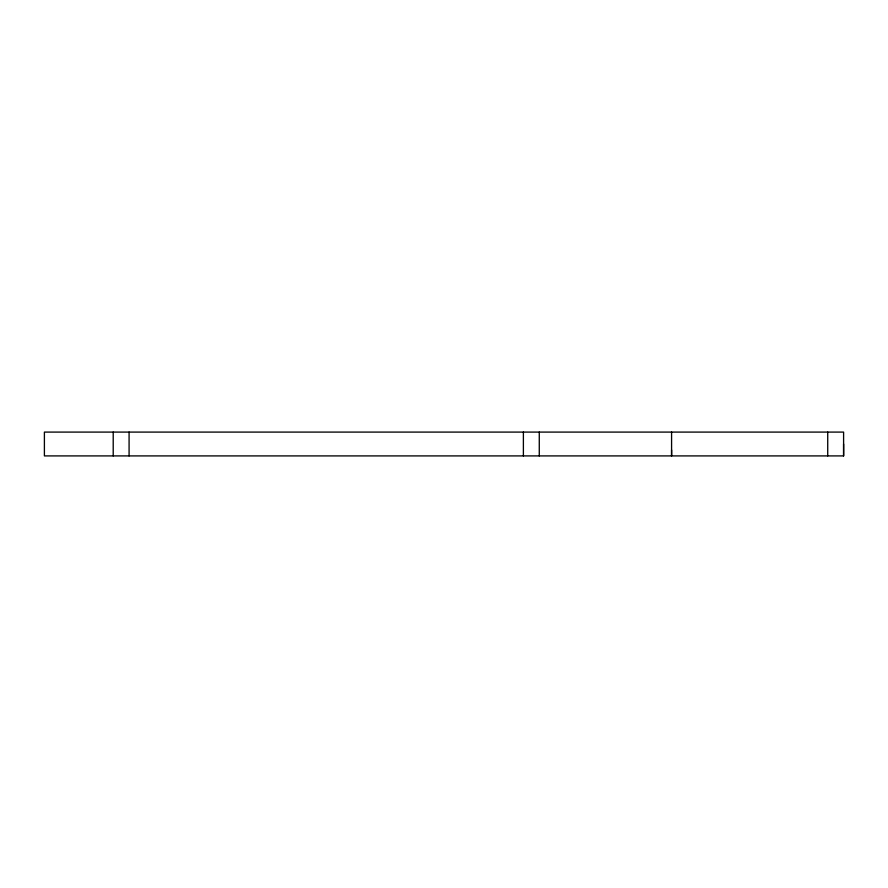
<?xml version="1.0" encoding="UTF-8"?>
<svg xmlns="http://www.w3.org/2000/svg" width="888" height="888" viewBox="0 0 888 888"><rect width="100%" height="100%" fill="white"/><g stroke="black" fill="none" stroke-linecap="round" stroke-linejoin="round"><path stroke-width="1.33" d="M671.583 449.95L671.583 455.91L671.583 432.09M843.6 455.91L843.6 432.09L44.4 432.09L44.4 455.91L843.6 455.91L843.6 444M827.727 432.09L827.727 455.91M539.271 432.09L539.271 455.91M523.387 432.09L523.387 455.91M129.082 432.09L129.082 455.91M113.209 432.09L113.209 455.91"/></g></svg>
